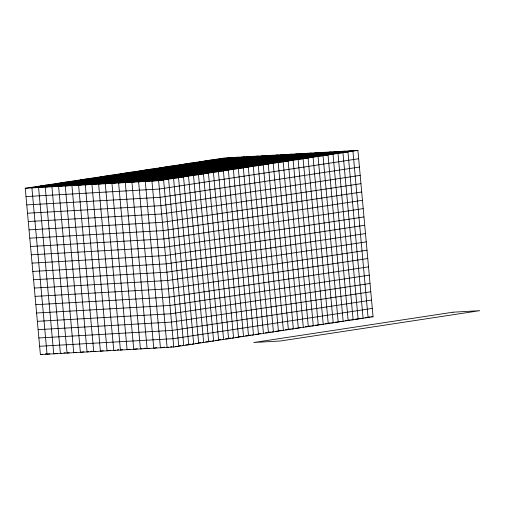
<?xml version="1.0" encoding="UTF-8"?>
<svg xmlns="http://www.w3.org/2000/svg" width="505" height="505" viewBox="0 0 505 505"><rect width="100%" height="100%" fill="white"/><g stroke="black" fill="none" stroke-linecap="round" stroke-linejoin="round"><path stroke-width="0.76" d="M25.25 188.27L224.542 157.97L357.912 150.414L373.05 316.73L173.758 347.03L40.387 354.586L25.25 188.27L158.627 180.714L357.912 150.414M231.208 157.592L31.916 187.892L47.053 354.207L49.9 353.771M237.874 157.213L38.588 187.513L53.726 353.828L57.28 353.285M244.546 156.84L45.254 187.134L60.392 353.449L61.818 353.235M251.212 156.462L51.927 186.762L67.058 353.071L69.198 352.749M257.885 156.083L58.593 186.383L73.73 352.698L76.577 352.263M264.551 155.704L65.265 186.004L80.396 352.32L83.956 351.777M271.223 155.325L71.931 185.625L87.068 351.941L88.489 351.726M277.889 154.947L78.597 185.247L93.734 351.562L95.868 351.24M284.555 154.568L85.269 184.868L100.407 351.183L103.254 350.754M291.227 154.195L91.935 184.495L107.073 350.805L110.633 350.268M297.893 153.817L98.608 184.117L113.745 350.432L115.165 350.211M304.565 153.438L105.274 183.738L120.411 350.053L122.545 349.725M311.231 153.059L111.946 183.359L127.077 349.675L129.924 349.239M317.904 152.68L118.612 182.98L133.749 349.296L137.31 348.753M324.57 152.302L125.284 182.602L140.415 348.917L141.842 348.702M331.242 151.929L131.95 182.229L147.088 348.538L149.221 348.216M337.908 151.55L138.616 181.85L153.754 348.16L156.601 347.73M344.574 151.172L145.288 181.472L160.426 347.787L164.693 347.137M351.246 150.793L151.954 181.093L167.092 347.408L168.518 347.188M358.67 158.734L159.384 189.028L26.008 196.584M359.427 167.048L160.136 197.348L26.765 204.904M360.185 175.361L160.893 205.661L27.523 213.217M360.942 183.681L161.65 213.975L28.28 221.531M361.7 191.995L162.408 222.295L29.031 229.851M362.457 200.308L163.166 230.608L29.789 238.164M363.209 208.628L163.923 238.928L30.546 246.478M363.966 216.942L164.68 247.242L31.304 254.798M364.724 225.255L165.438 255.555L32.061 263.111M365.481 233.575L166.195 263.875L32.819 271.425M366.239 241.889L166.947 272.189L33.576 279.745M366.996 250.202L167.704 280.502L34.334 288.058M367.754 258.522L168.462 288.822L35.091 296.372M368.511 266.836L169.219 297.136L35.842 304.692M369.269 275.149L169.977 305.449L36.6 313.005M370.02 283.469L170.734 313.769L37.357 321.319M370.777 291.783L171.492 322.083L38.115 329.639M371.535 300.096L172.249 330.396L38.872 337.952M40.387 354.586L42.521 354.257M63.952 352.913L65.372 352.692M372.292 308.416L173.007 338.716L39.63 346.266M90.629 351.398L92.049 351.183M117.299 349.889L118.725 349.675M143.976 348.374L145.402 348.16M170.652 346.866L172.072 346.651M219.555 158.728L352.932 151.172L368.069 317.487L365.102 317.658M214.575 159.485L347.951 151.929L363.089 318.245L361.605 318.327M209.594 160.243L342.964 152.687L358.102 319.002L355.141 319.173M204.613 161L337.984 153.444L353.121 319.76L351.638 319.842M199.626 161.758L333.003 154.202L348.141 320.517L345.174 320.688M194.646 162.515L328.023 154.959L343.154 321.275L341.677 321.357M189.665 163.273L323.036 155.717L338.173 322.032L335.213 322.203M184.678 164.03L318.055 156.474L333.193 322.79L331.709 322.872M179.698 164.788L313.075 157.232L328.212 323.547L325.245 323.718M174.717 165.545L308.094 157.989L323.225 324.305L321.748 324.387M169.737 166.303L303.107 158.747L318.245 325.062L315.284 325.233M164.75 167.06L298.127 159.504L313.264 325.82L311.781 325.902M159.769 167.818L293.146 160.262L308.284 326.577L305.317 326.748M154.789 168.575L288.166 161.019L303.297 327.335M149.808 169.333L283.179 161.777L298.316 328.092L295.356 328.263M144.821 170.09L278.198 162.534L293.336 328.85L291.852 328.932M139.841 170.848L273.218 163.292L288.355 329.607L285.388 329.778M134.86 171.605L268.237 164.049L283.368 330.365L281.891 330.447M129.88 172.363L263.25 164.807L278.388 331.122L275.421 331.293M124.893 173.12L258.27 165.564L273.407 331.88L271.924 331.962M119.912 173.878L253.289 166.322L268.42 332.637L265.46 332.808M114.932 174.635L248.302 167.079L263.44 333.395M109.945 175.393L243.322 167.837L258.459 334.152L255.492 334.323M104.964 176.15L238.341 168.594L253.478 334.91L251.995 334.992M99.984 176.908L233.361 169.352L248.492 335.667L245.531 335.838M95.003 177.665L228.374 170.109L243.511 336.425L242.028 336.507M90.016 178.423L223.393 170.867L238.53 337.182L235.564 337.353M85.036 179.18L218.412 171.624L233.55 337.94L232.066 338.022M80.055 179.938L213.432 172.382L228.563 338.697L225.602 338.868M75.075 180.695L208.445 173.139L223.582 339.455L222.099 339.537M70.088 181.453L203.464 173.897L218.602 340.212L215.635 340.383M65.107 182.21L198.484 174.654L213.621 340.97L212.138 341.052M60.127 182.968L193.503 175.412L208.634 341.727L205.674 341.898M55.146 183.725L188.516 176.169L203.654 342.485L202.17 342.567M50.159 184.483L183.536 176.927L198.673 343.242L195.706 343.413M45.179 185.24L178.555 177.684L193.693 344L192.209 344.082M40.198 185.998L173.575 178.442L188.706 344.757L185.745 344.928M35.217 186.755L168.588 179.199L183.725 345.515L182.242 345.597M30.231 187.513L163.607 179.957L178.745 346.272L175.778 346.443M368.606 316.982L370.089 316.9M371.566 316.812L373.05 316.73M358.638 318.497L360.122 318.415M348.677 320.012L350.154 319.93M338.71 321.527L340.193 321.445M328.749 323.042L330.226 322.96M318.043 324.601L320.265 324.475M308.82 326.072L310.297 325.99M298.853 327.587L300.336 327.505M288.892 329.102L290.369 329.02M278.186 330.661L280.408 330.535M268.957 332.132L270.44 332.05M258.996 333.647L260.479 333.565M249.028 335.162L250.512 335.08M239.067 336.677L240.55 336.595M229.1 338.192L230.583 338.11M219.138 339.707L220.622 339.625M209.171 341.222L210.654 341.14M199.21 342.737L200.693 342.655M189.242 344.252L190.726 344.17M179.281 345.767L180.758 345.685M45.368 353.828L46.851 353.746M158.627 180.714L173.758 347.03M453.073 312.197L253.788 342.497L280.458 340.982L479.75 310.682L453.073 312.197"/></g></svg>
